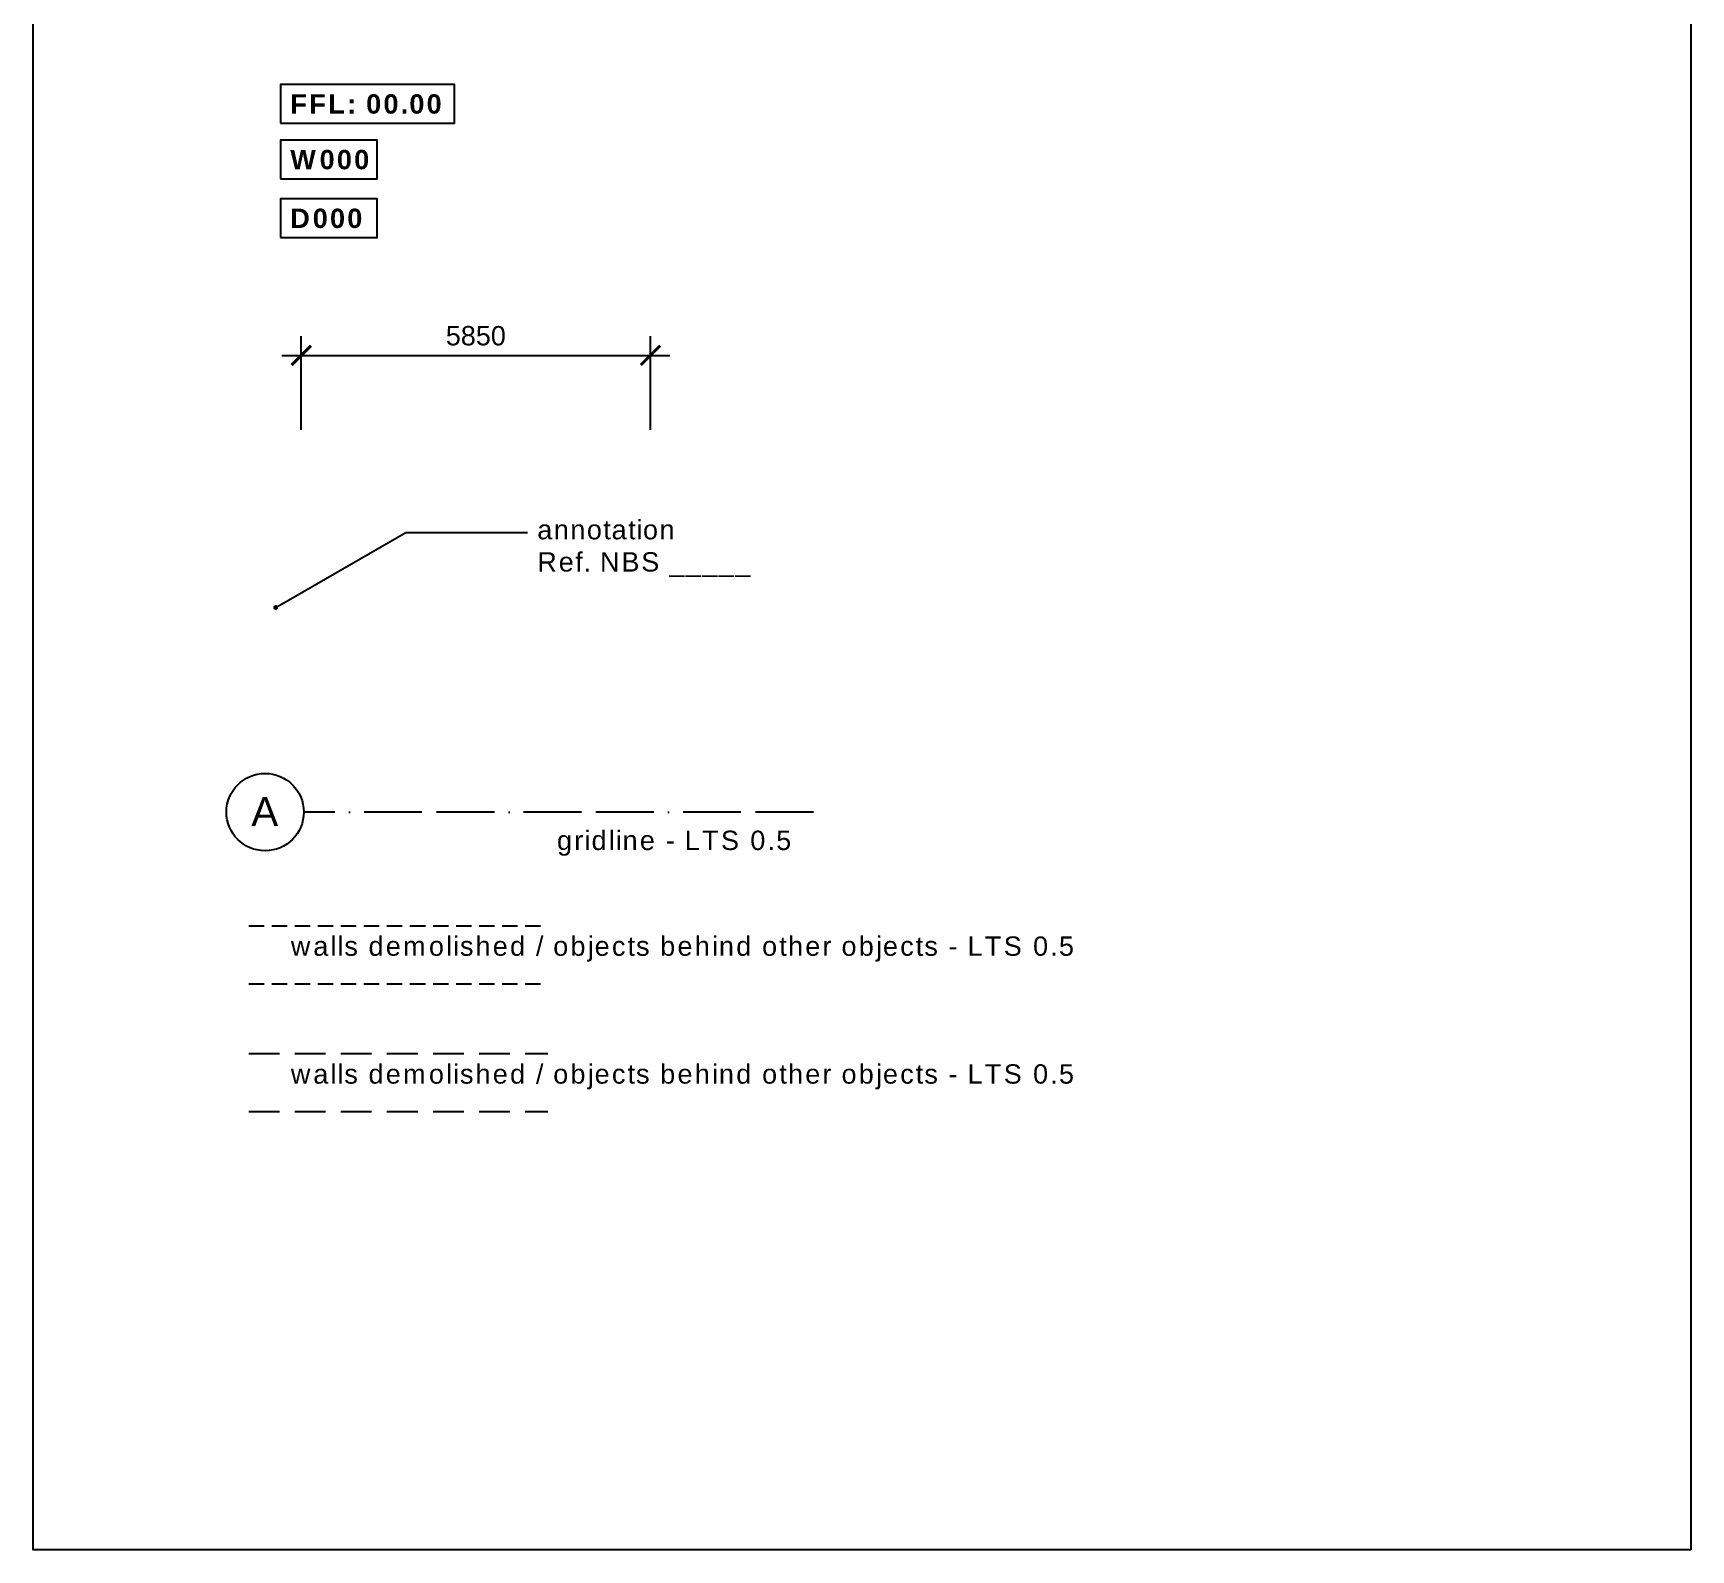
# Model space of a CAD drawing. Header units: millimetres. Extents: x 0 to 257100, y -5590 to 37493.
# Drawn here: x 8804 to 17379, y 498 to 8342 of the extents above; entities that cross this region are included whole.
import ezdxf
from ezdxf import colors
from ezdxf.entities.mleader import LeaderData, LeaderLine
from ezdxf.math import Vec2, Vec3

# ---------------------------------------------------------------- set-up
doc = ezdxf.new("R2010")
doc.units = ezdxf.units.MM
doc.header["$LTSCALE"] = 25
doc.header["$MEASUREMENT"] = 0
for name, pattern in [('ACAD_ISO11W100', [33, 12, -3, 12, -3, 0, -3]), ('DASHED2', [9.525, 6.35, -3.175]), ('HIDDEN2', [4.7625, 3.175, -1.5875])]:
    doc.linetypes.add(name, pattern=pattern)
for name, color, linetype in [('03 - Grids', 8, 'ACAD_ISO11W100'), ('05 - General Notes', 6, 'Continuous'), ('07 - Dimensions', 6, 'Continuous'), ('20 - Existing Walls', 2, 'Continuous'), ('21 - New Walls', 4, 'Continuous')]:
    doc.layers.add(name, color=color, linetype=linetype)
doc.styles.add('GENERATED_STYLE_1', font='arial.ttf')
doc.styles.add('GENERATED_STYLE_7', font='arialbd.ttf')
doc.styles.get("Standard").update_dxf_attribs({"font": 'arial.ttf'})
doc.dimstyles.new('MODUS 50', dxfattribs={"dimtxt": 100, "dimasz": 100, "dimexe": 100, "dimexo": 0, "dimgap": 50, "dimtad": 2, "dimtoh": 1, "dimdec": 0, "dimzin": 0, "dimdsep": 46, "dimtxsty": 'GENERATED_STYLE_1', "dimblk": 'ARCHTICK', "dimcen": 0.09, "dimdle": 100, "dimclrd": 256, "dimclre": 256, "dimclrt": 256, "dimazin": 0, "dimtfac": 1, "dimtdec": 0, "dimtmove": 2, "dimatfit": 3, "dimfxl": 1, "dimtolj": 1, "dimtzin": 0, "dimlwd": -1, "dimlwe": -1, "dimarcsym": 0})

# ---------------------------------------------------------------- blocks, each defined once
blk = doc.blocks.new('_ArchTick')
at = {"color": 0, "linetype": 'ByBlock', "const_width": 0.15}
blk.add_lwpolyline([(-0.5, -0.5), (0.5, 0.5)], dxfattribs=at)
blk = doc.blocks.new('*D21')
at = {"layer": '07 - Dimensions', "transparency": 16777216}
for p, q in [((10190.7, 6290.5), (10190.7, 6775.6)), ((11996.8, 6290.5), (11996.8, 6775.6)), ((10090.7, 6675.6), (12096.8, 6675.6))]:
    blk.add_line(p, q, dxfattribs=at)
at = {"layer": 'Defpoints', "color": 0, "linetype": 'Continuous', "transparency": 16777216}
for p in [(11996.8, 6675.6), (10190.7, 6290.5), (11996.8, 6290.5)]:
    blk.add_point(p, dxfattribs=at)
at = {"layer": '07 - Dimensions', "linetype": 'Continuous', "transparency": 16777216, "xscale": 100, "yscale": 100, "zscale": 100, "rotation": 180}
blk.add_blockref('_ArchTick', (10190.7, 6675.6), dxfattribs=at)
at = {"layer": '07 - Dimensions', "linetype": 'Continuous', "transparency": 16777216, "xscale": 100, "yscale": 100, "zscale": 100}
blk.add_blockref('_ArchTick', (11996.8, 6675.6), dxfattribs=at)
at = {"layer": '07 - Dimensions', "linetype": 'Continuous', "transparency": 16777216, "insert": (11093.7, 6776.7), "char_height": 100, "attachment_point": 5, "style": 'GENERATED_STYLE_1'}
blk.add_mtext('\\A1;\\A1;5850', dxfattribs=at)
blk = doc.blocks.new('_Dot')
at = {"color": 0, "linetype": 'ByBlock', "lineweight": -2}
blk.add_line((-0.5, 0), (-1, 0), dxfattribs=at)
at = {"color": 0, "linetype": 'ByBlock', "const_width": 0.5}
blk.add_lwpolyline([(-0.25, 0, 1), (0.25, 0, 1)], format="xyb", close=True, dxfattribs=at)

msp = doc.modelspace()

# ---------------------------------------------------------------- linework, layer by layer
at = {"layer": '03 - Grids'}
msp.add_line((12840.4, 4313.5), (10203.5, 4313.5), dxfattribs=at)
at = {"layer": '03 - Grids', "color": 7, "linetype": 'Continuous'}
msp.add_circle((10003.5, 4313.5), 200, dxfattribs=at)
at = {"layer": '05 - General Notes', "color": 6}
msp.add_lwpolyline([(17379, 497.7), (8803.7, 497.7), (8803.7, 18691.1), (17379, 18691.1)], close=True, dxfattribs=at)
at = {"layer": '05 - General Notes', "color": 8}
for points in [[(10084.1, 7876.1), (10984.1, 7876.1), (10984.1, 8076.1), (10084.1, 8076.1)], [(10084.1, 7588.3), (10584.1, 7588.3), (10584.1, 7788.3), (10084.1, 7788.3)], [(10084.1, 7284.5), (10584.1, 7284.5), (10584.1, 7484.5), (10084.1, 7484.5)]]:
    msp.add_lwpolyline(points, close=True, dxfattribs=at)
at = {"layer": '20 - Existing Walls', "color": 8, "linetype": 'HIDDEN2'}
for p, q in [((9919.7, 3725.6), (11466.3, 3725.6)), ((9919.7, 3425.6), (11466.3, 3425.6))]:
    msp.add_line(p, q, dxfattribs=at)
at = {"layer": '21 - New Walls', "color": 1, "linetype": 'DASHED2'}
for p, q in [((9919.7, 3064.3), (11466.3, 3064.3)), ((9919.7, 2764.3), (11466.3, 2764.3))]:
    msp.add_line(p, q, dxfattribs=at)

# ---------------------------------------------------------------- texts
at = {"layer": '03 - Grids', "insert": (9932, 4391.2), "char_height": 150, "attachment_point": 1, "style": 'GENERATED_STYLE_7'}
msp.add_mtext_dynamic_manual_height_columns('{\\fArial|b0|i0|c0|p34;\\T1.15;A\\fArial|b1|i0|c0|p34;\\P\\T1.25; }', width=934.828, gutter_width=12.5, heights=[0], dxfattribs=at)
at = {"layer": '05 - General Notes', "char_height": 100, "attachment_point": 1, "style": 'GENERATED_STYLE_7'}
for s, width, insert in [('{\\T1.15;FFL: 00.00\\P\\T1.25; }', 934.828, (10134.1, 8026.1)), ('{\\T1.15;W000\\P\\T1.25; }', 934.828, (10134.1, 7738.3)), ('{\\T1.15;D000\\P\\T1.25; }', 934.828, (10134.1, 7434.5)), ('{\\fArial|b0|i0|c0|p34;\\T1.15;gridline - LTS 0.5}', 3775.182, (11513.7, 4217.3)), ('{\\fArial|b0|i0|c0|p34;\\T1.15;walls demolished / objects behind other objects - LTS 0.5}', 4831.353, (10136.9, 3670.3)), ('{\\fArial|b0|i0|c0|p34;\\T1.15;walls demolished / objects behind other objects - LTS 0.5}', 5057.247, (10136.9, 3009))]:
    msp.add_mtext_dynamic_manual_height_columns(s, width=width, gutter_width=12.5, heights=[0], dxfattribs=dict(at, insert=insert))

# ---------------------------------------------------------------- dimensions: what is measured, and where the dimension line sits
at = {"layer": '07 - Dimensions', "linetype": 'Continuous'}
dim = msp.add_linear_dim(base=(11996.8, 6675.6), p1=(10190.7, 6290.5), p2=(11996.8, 6290.5), text='\\A1;5850', dimstyle='MODUS 50', dxfattribs=at)
dim.commit()
dim.dimension.update_dxf_attribs({"geometry": '*D21', "text_midpoint": (11093.7, 6776.7)})

# ---------------------------------------------------------------- leaders
at = {"layer": '05 - General Notes'}
ml = msp.add_multileader_mtext('Standard', dxfattribs=at)
ml.set_content('\\pxsm1;{\\fArial|b0|i0|c0|p34;\\T1.1;annotation\\PRef. NBS _____}', color=256)
ml.set_leader_properties()
ml.set_arrow_properties(name='DOT')
ml.build(insert=Vec2(0, 0))
ml.multileader.update_dxf_attribs({"dogleg_length": 0.36, "arrow_head_size": 25})
ctx = ml.context
ctx.base_point, ctx.char_height, ctx.arrow_head_size, ctx.landing_gap_size, ctx.plane_origin = Vec3(11361.6, 5760.3), 100, 25, 50, Vec3(9533.9, 5519.2)
notes = []
notes.append((ctx, [(0, (1, 1, 0), (10731.8, 5760.3), (1, 0), 629.8, [(0, [(10058.3, 5371.5)], 0, [])])]))
ctx.mtext.insert, ctx.mtext.line_spacing_factor, ctx.mtext.flow_direction = Vec3(11411.6, 5824.2), 0.6, 5
for ctx, leaders in notes:
    for number, flags, end, landing, length, lines in leaders:
        leader = LeaderData()
        leader.index, (leader.has_last_leader_line, leader.has_dogleg_vector, leader.attachment_direction) = number, flags
        leader.last_leader_point, leader.dogleg_vector, leader.dogleg_length = Vec3(end), Vec3(landing), length
        for number, points, colour, breaks in lines:
            line = LeaderLine()
            line.index, line.vertices, line.color, line.breaks = number, Vec3.list(points), colors.encode_raw_color(colour), breaks
            leader.lines.append(line)
        ctx.leaders.append(leader)

doc.saveas('drawing.dxf')
